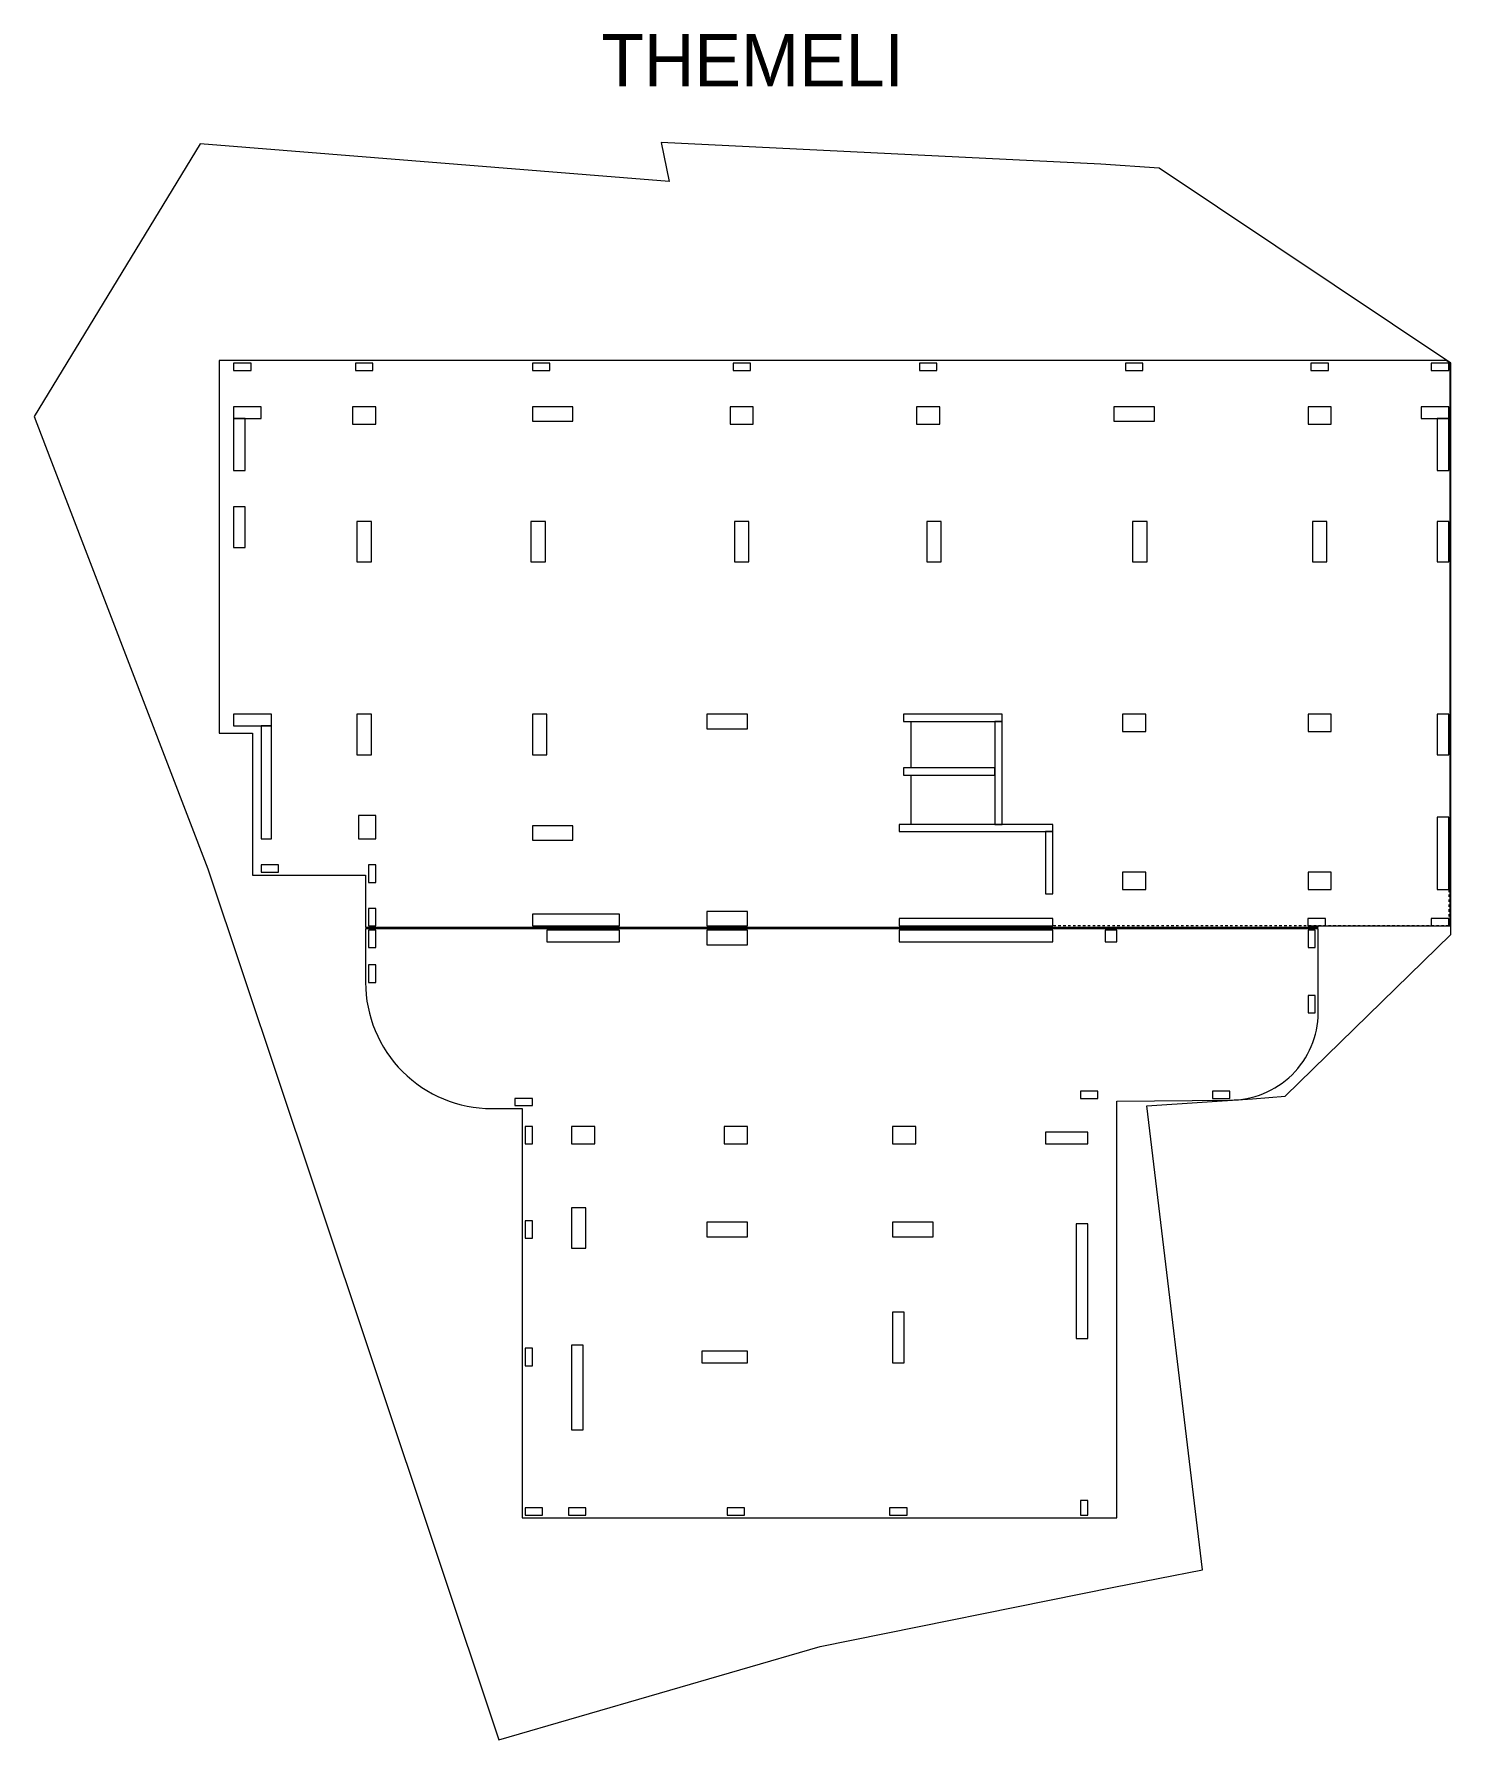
# Model space of a CAD drawing. Header units: millimetres. Extents: x 240529 to 289385, y -188189 to -129363.
import ezdxf

# ---------------------------------------------------------------- set-up
doc = ezdxf.new("R2010")
doc.units = ezdxf.units.MM
doc.header["$MEASUREMENT"] = 0
doc.linetypes.add('Small Dashed', pattern=[169.333333, 84.666667, -84.666667])
for name, color, linetype, lineweight, true_color in [('2D Drafting - General_Pen_No__88', 7, 'Continuous', 0, 0xfd4435), ('A - Akset_Pen_No__8', 7, 'Continuous', 0, 0xa80f02), ('A - Kati karakteristik polyline_Pen_No__103', 7, 'Continuous', 0, 0xffcc99), ('A - Themeli_Pen_No__25', 7, 'Continuous', 0, 0x40a5ff)]:
    doc.layers.add(name, color=color, linetype=linetype, lineweight=lineweight, true_color=true_color)
doc.layers.add('A - Shtyllat', color=7, linetype='Continuous', lineweight=0)
doc.layers.add('A - Shtyllat_Pen_No__20', color=1, linetype='Continuous', lineweight=0)
doc.styles.add('GENERATED_STYLE_2', font='GOTHIC.TTF')

# ---------------------------------------------------------------- blocks, each defined once
blk = doc.blocks.new('Column_1', base_point=(284860, -142516))
at = {"layer": 'A - Shtyllat_Pen_No__20', "color": 1, "linetype": 'Continuous', "lineweight": 0, "flags": 128}
blk.add_lwpolyline([(285260, -142816), (285260, -142216), (284460, -142216), (284460, -142816)], close=True, dxfattribs=at)
blk = doc.blocks.new('Column_2', base_point=(271560, -146866))
at = {"layer": 'A - Shtyllat_Pen_No__20', "color": 1, "linetype": 'Continuous', "lineweight": 0, "flags": 128}
blk.add_lwpolyline([(271810, -146166), (271310, -146166), (271310, -147566), (271810, -147566)], close=True, dxfattribs=at)
blk = doc.blocks.new('Column_3', base_point=(289110, -157616))
at = {"layer": 'A - Shtyllat_Pen_No__20', "color": 1, "linetype": 'Continuous', "lineweight": 0, "flags": 128}
blk.add_lwpolyline([(289310, -156366), (288910, -156366), (288910, -158866), (289310, -158866)], close=True, dxfattribs=at)
blk = doc.blocks.new('Column_4', base_point=(278460, -153116))
at = {"layer": 'A - Shtyllat_Pen_No__20', "color": 1, "linetype": 'Continuous', "lineweight": 0, "flags": 128}
blk.add_lwpolyline([(278060, -152816), (278060, -153416), (278860, -153416), (278860, -152816)], close=True, dxfattribs=at)
blk = doc.blocks.new('Column_5', base_point=(271360, -142516))
at = {"layer": 'A - Shtyllat_Pen_No__20', "color": 1, "linetype": 'Continuous', "lineweight": 0, "flags": 128}
blk.add_lwpolyline([(270960, -142216), (270960, -142816), (271760, -142816), (271760, -142216)], close=True, dxfattribs=at)
blk = doc.blocks.new('Column_6', base_point=(264730, -167336))
at = {"layer": 'A - Shtyllat_Pen_No__20', "color": 1, "linetype": 'Continuous', "lineweight": 0, "flags": 128}
blk.add_lwpolyline([(265130, -167636), (265130, -167036), (264330, -167036), (264330, -167636)], close=True, dxfattribs=at)
blk = doc.blocks.new('Column_7', base_point=(264430, -170586))
at = {"layer": 'A - Shtyllat_Pen_No__20', "color": 1, "linetype": 'Continuous', "lineweight": 0, "flags": 128}
blk.add_lwpolyline([(265130, -170836), (265130, -170336), (263730, -170336), (263730, -170836)], close=True, dxfattribs=at)
blk = doc.blocks.new('Column_8', base_point=(275535, -157941))
at = {"layer": 'A - Shtyllat_Pen_No__20', "color": 1, "linetype": 'Continuous', "lineweight": 0, "flags": 128}
blk.add_lwpolyline([(275660, -156866), (275410, -156866), (275410, -159016), (275660, -159016)], close=True, dxfattribs=at)
blk = doc.blocks.new('Column_9', base_point=(264430, -159866))
at = {"layer": 'A - Shtyllat_Pen_No__20', "color": 1, "linetype": 'Continuous', "lineweight": 0, "flags": 128}
blk.add_lwpolyline([(265130, -160116), (265130, -159616), (263730, -159616), (263730, -160116)], close=True, dxfattribs=at)
blk = doc.blocks.new('Column_10', base_point=(272210, -152941))
at = {"layer": 'A - Shtyllat_Pen_No__20', "color": 1, "linetype": 'Continuous', "lineweight": 0, "flags": 128}
blk.add_lwpolyline([(270510, -152816), (270510, -153066), (273910, -153066), (273910, -152816)], close=True, dxfattribs=at)
blk = doc.blocks.new('Column_11', base_point=(270530, -167336))
at = {"layer": 'A - Shtyllat_Pen_No__20', "color": 1, "linetype": 'Continuous', "lineweight": 0, "flags": 128}
blk.add_lwpolyline([(270930, -167636), (270930, -167036), (270130, -167036), (270130, -167636)], close=True, dxfattribs=at)
blk = doc.blocks.new('Column_12', base_point=(247885, -142416))
at = {"layer": 'A - Shtyllat_Pen_No__20', "color": 1, "linetype": 'Continuous', "lineweight": 0, "flags": 128}
blk.add_lwpolyline([(248360, -142616), (248360, -142216), (247410, -142216), (247410, -142616)], close=True, dxfattribs=at)
blk = doc.blocks.new('Column_13', base_point=(257585, -167336))
at = {"layer": 'A - Shtyllat_Pen_No__20', "color": 1, "linetype": 'Continuous', "lineweight": 0, "flags": 128}
blk.add_lwpolyline([(257460, -167036), (257460, -167636), (257710, -167636), (257710, -167036)], close=True, dxfattribs=at)
blk = doc.blocks.new('Column_14', base_point=(281460, -165941))
at = {"layer": 'A - Shtyllat_Pen_No__20', "color": 1, "linetype": 'Continuous', "lineweight": 0, "flags": 128}
blk.add_lwpolyline([(281760, -165816), (281160, -165816), (281160, -166066), (281760, -166066)], close=True, dxfattribs=at)
blk = doc.blocks.new('Column_15', base_point=(264345, -174985))
at = {"layer": 'A - Shtyllat_Pen_No__20', "color": 1, "linetype": 'Continuous', "lineweight": 0, "flags": 128}
blk.add_lwpolyline([(265130, -175185), (265130, -174785), (263560, -174785), (263560, -175185)], close=True, dxfattribs=at)
blk = doc.blocks.new('Column_16', base_point=(289110, -143516))
at = {"layer": 'A - Shtyllat_Pen_No__20', "color": 1, "linetype": 'Continuous', "lineweight": 0, "flags": 128}
blk.add_lwpolyline([(289310, -142616), (288910, -142616), (288910, -144416), (289310, -144416)], close=True, dxfattribs=at)
blk = doc.blocks.new('Column_17', base_point=(271360, -140841))
at = {"layer": 'A - Shtyllat_Pen_No__20', "color": 1, "linetype": 'Continuous', "lineweight": 0, "flags": 128}
blk.add_lwpolyline([(271660, -140716), (271060, -140716), (271060, -140966), (271660, -140966)], close=True, dxfattribs=at)
blk = doc.blocks.new('Column_18', base_point=(251910, -153516))
at = {"layer": 'A - Shtyllat_Pen_No__20', "color": 1, "linetype": 'Continuous', "lineweight": 0, "flags": 128}
blk.add_lwpolyline([(252160, -152816), (251660, -152816), (251660, -154216), (252160, -154216)], close=True, dxfattribs=at)
blk = doc.blocks.new('Column_19', base_point=(247610, -143516))
at = {"layer": 'A - Shtyllat_Pen_No__20', "color": 1, "linetype": 'Continuous', "lineweight": 0, "flags": 128}
blk.add_lwpolyline([(247810, -142616), (247410, -142616), (247410, -144416), (247810, -144416)], close=True, dxfattribs=at)
blk = doc.blocks.new('Column_20', base_point=(284860, -146866))
at = {"layer": 'A - Shtyllat_Pen_No__20', "color": 1, "linetype": 'Continuous', "lineweight": 0, "flags": 128}
blk.add_lwpolyline([(285110, -146166), (284610, -146166), (284610, -147566), (285110, -147566)], close=True, dxfattribs=at)
blk = doc.blocks.new('Column_21', base_point=(276660, -172373))
at = {"layer": 'A - Shtyllat_Pen_No__20', "color": 1, "linetype": 'Continuous', "lineweight": 0, "flags": 128}
blk.add_lwpolyline([(276860, -170398), (276460, -170398), (276460, -174348), (276860, -174348)], close=True, dxfattribs=at)
blk = doc.blocks.new('Column_22', base_point=(289010, -140841))
at = {"layer": 'A - Shtyllat_Pen_No__20', "color": 1, "linetype": 'Continuous', "lineweight": 0, "flags": 128}
blk.add_lwpolyline([(289310, -140716), (288710, -140716), (288710, -140966), (289310, -140966)], close=True, dxfattribs=at)
blk = doc.blocks.new('Column_23', base_point=(259260, -176036))
at = {"layer": 'A - Shtyllat_Pen_No__20', "color": 1, "linetype": 'Continuous', "lineweight": 0, "flags": 128}
blk.add_lwpolyline([(259460, -174581), (259060, -174581), (259060, -177491), (259460, -177491)], close=True, dxfattribs=at)
blk = doc.blocks.new('Column_24', base_point=(264930, -140841))
at = {"layer": 'A - Shtyllat_Pen_No__20', "color": 1, "linetype": 'Continuous', "lineweight": 0, "flags": 128}
blk.add_lwpolyline([(265230, -140716), (264630, -140716), (264630, -140966), (265230, -140966)], close=True, dxfattribs=at)
blk = doc.blocks.new('Column_25', base_point=(257411, -166191))
at = {"layer": 'A - Shtyllat_Pen_No__20', "color": 1, "linetype": 'Continuous', "lineweight": 0, "flags": 128}
blk.add_lwpolyline([(257111, -166066), (257111, -166316), (257711, -166316), (257711, -166066)], close=True, dxfattribs=at)
blk = doc.blocks.new('Column_26', base_point=(251910, -146866))
at = {"layer": 'A - Shtyllat_Pen_No__20', "color": 1, "linetype": 'Continuous', "lineweight": 0, "flags": 128}
blk.add_lwpolyline([(252160, -146166), (251660, -146166), (251660, -147566), (252160, -147566)], close=True, dxfattribs=at)
blk = doc.blocks.new('Column_27', base_point=(259460, -160466))
at = {"layer": 'A - Shtyllat_Pen_No__20', "color": 1, "linetype": 'Continuous', "lineweight": 0, "flags": 128}
blk.add_lwpolyline([(260710, -160666), (260710, -160266), (258210, -160266), (258210, -160666)], close=True, dxfattribs=at)
blk = doc.blocks.new('Column_28', base_point=(278460, -140841))
at = {"layer": 'A - Shtyllat_Pen_No__20', "color": 1, "linetype": 'Continuous', "lineweight": 0, "flags": 128}
blk.add_lwpolyline([(278760, -140716), (278160, -140716), (278160, -140966), (278760, -140966)], close=True, dxfattribs=at)
blk = doc.blocks.new('Column_29', base_point=(273785, -154841))
at = {"layer": 'A - Shtyllat_Pen_No__20', "color": 1, "linetype": 'Continuous', "lineweight": 0, "flags": 128}
blk.add_lwpolyline([(273910, -153066), (273660, -153066), (273660, -156616), (273910, -156616)], close=True, dxfattribs=at)
blk = doc.blocks.new('Column_30', base_point=(270330, -174310))
at = {"layer": 'A - Shtyllat_Pen_No__20', "color": 1, "linetype": 'Continuous', "lineweight": 0, "flags": 128}
blk.add_lwpolyline([(270530, -173435), (270130, -173435), (270130, -175185), (270530, -175185)], close=True, dxfattribs=at)
blk = doc.blocks.new('Column_31', base_point=(288835, -142416))
at = {"layer": 'A - Shtyllat_Pen_No__20', "color": 1, "linetype": 'Continuous', "lineweight": 0, "flags": 128}
blk.add_lwpolyline([(289310, -142616), (289310, -142216), (288360, -142216), (288360, -142616)], close=True, dxfattribs=at)
blk = doc.blocks.new('Column_32', base_point=(273009, -160466))
at = {"layer": 'A - Shtyllat_Pen_No__20', "color": 1, "linetype": 'Continuous', "lineweight": 0, "flags": 128}
blk.add_lwpolyline([(270359, -160266), (270359, -160666), (275659, -160666), (275659, -160266)], close=True, dxfattribs=at)
blk = doc.blocks.new('Column_33', base_point=(259460, -167336))
at = {"layer": 'A - Shtyllat_Pen_No__20', "color": 1, "linetype": 'Continuous', "lineweight": 0, "flags": 128}
blk.add_lwpolyline([(259060, -167036), (259060, -167636), (259860, -167636), (259860, -167036)], close=True, dxfattribs=at)
blk = doc.blocks.new('Column_34', base_point=(276135, -167436))
at = {"layer": 'A - Shtyllat_Pen_No__20', "color": 1, "linetype": 'Continuous', "lineweight": 0, "flags": 128}
blk.add_lwpolyline([(276860, -167636), (276860, -167236), (275410, -167236), (275410, -167636)], close=True, dxfattribs=at)
blk = doc.blocks.new('Column_35', base_point=(276910, -165941))
at = {"layer": 'A - Shtyllat_Pen_No__20', "color": 1, "linetype": 'Continuous', "lineweight": 0, "flags": 128}
blk.add_lwpolyline([(277210, -165816), (276610, -165816), (276610, -166066), (277210, -166066)], close=True, dxfattribs=at)
blk = doc.blocks.new('Column_36', base_point=(258010, -140841))
at = {"layer": 'A - Shtyllat_Pen_No__20', "color": 1, "linetype": 'Continuous', "lineweight": 0, "flags": 128}
blk.add_lwpolyline([(258310, -140716), (257710, -140716), (257710, -140966), (258310, -140966)], close=True, dxfattribs=at)
blk = doc.blocks.new('Column_37', base_point=(258410, -156916))
at = {"layer": 'A - Shtyllat_Pen_No__20', "color": 1, "linetype": 'Continuous', "lineweight": 0, "flags": 128}
blk.add_lwpolyline([(259110, -157166), (259110, -156666), (257710, -156666), (257710, -157166)], close=True, dxfattribs=at)
blk = doc.blocks.new('Column_38', base_point=(258410, -142466))
at = {"layer": 'A - Shtyllat_Pen_No__20', "color": 1, "linetype": 'Continuous', "lineweight": 0, "flags": 128}
blk.add_lwpolyline([(259110, -142716), (259110, -142216), (257710, -142216), (257710, -142716)], close=True, dxfattribs=at)
blk = doc.blocks.new('Column_39', base_point=(284757, -159991))
at = {"layer": 'A - Shtyllat_Pen_No__20', "color": 1, "linetype": 'Continuous', "lineweight": 0, "flags": 128}
blk.add_lwpolyline([(285057, -159866), (284457, -159866), (284457, -160116), (285057, -160116)], close=True, dxfattribs=at)
blk = doc.blocks.new('Column_40', base_point=(257960, -153516))
at = {"layer": 'A - Shtyllat_Pen_No__20', "color": 1, "linetype": 'Continuous', "lineweight": 0, "flags": 128}
blk.add_lwpolyline([(258210, -152816), (257710, -152816), (257710, -154216), (258210, -154216)], close=True, dxfattribs=at)
blk = doc.blocks.new('Column_41', base_point=(264430, -160516))
at = {"layer": 'A - Shtyllat_Pen_No__20', "color": 1, "linetype": 'Continuous', "lineweight": 0, "flags": 128}
blk.add_lwpolyline([(265130, -160766), (265130, -160266), (263730, -160266), (263730, -160766)], close=True, dxfattribs=at)
blk = doc.blocks.new('Column_42', base_point=(272085, -154791))
at = {"layer": 'A - Shtyllat_Pen_No__20', "color": 1, "linetype": 'Continuous', "lineweight": 0, "flags": 128}
blk.add_lwpolyline([(270510, -154666), (270510, -154916), (273660, -154916), (273660, -154666)], close=True, dxfattribs=at)
blk = doc.blocks.new('Column_43', base_point=(278460, -142466))
at = {"layer": 'A - Shtyllat_Pen_No__20', "color": 1, "linetype": 'Continuous', "lineweight": 0, "flags": 128}
blk.add_lwpolyline([(279160, -142716), (279160, -142216), (277760, -142216), (277760, -142716)], close=True, dxfattribs=at)
blk = doc.blocks.new('Column_44', base_point=(248660, -158141))
at = {"layer": 'A - Shtyllat_Pen_No__20', "color": 1, "linetype": 'Continuous', "lineweight": 0, "flags": 128}
blk.add_lwpolyline([(248360, -158266), (248960, -158266), (248960, -158016), (248360, -158016)], close=True, dxfattribs=at)
blk = doc.blocks.new('Column_45', base_point=(257585, -174985))
at = {"layer": 'A - Shtyllat_Pen_No__20', "color": 1, "linetype": 'Continuous', "lineweight": 0, "flags": 128}
blk.add_lwpolyline([(257460, -174685), (257460, -175285), (257710, -175285), (257710, -174685)], close=True, dxfattribs=at)
blk = doc.blocks.new('Column_46', base_point=(284585, -162816))
at = {"layer": 'A - Shtyllat_Pen_No__20', "color": 1, "linetype": 'Continuous', "lineweight": 0, "flags": 128}
blk.add_lwpolyline([(284460, -162516), (284460, -163116), (284710, -163116), (284710, -162516)], close=True, dxfattribs=at)
blk = doc.blocks.new('Column_47', base_point=(284860, -153116))
at = {"layer": 'A - Shtyllat_Pen_No__20', "color": 1, "linetype": 'Continuous', "lineweight": 0, "flags": 128}
blk.add_lwpolyline([(284460, -152816), (284460, -153416), (285260, -153416), (285260, -152816)], close=True, dxfattribs=at)
blk = doc.blocks.new('Column_48', base_point=(270830, -170586))
at = {"layer": 'A - Shtyllat_Pen_No__20', "color": 1, "linetype": 'Continuous', "lineweight": 0, "flags": 128}
blk.add_lwpolyline([(271530, -170836), (271530, -170336), (270130, -170336), (270130, -170836)], close=True, dxfattribs=at)
blk = doc.blocks.new('Column_49', base_point=(248060, -153016))
at = {"layer": 'A - Shtyllat_Pen_No__20', "color": 1, "linetype": 'Continuous', "lineweight": 0, "flags": 128}
blk.add_lwpolyline([(247410, -152816), (247410, -153216), (248710, -153216), (248710, -152816)], close=True, dxfattribs=at)
blk = doc.blocks.new('Column_50', base_point=(276735, -180185))
at = {"layer": 'A - Shtyllat_Pen_No__20', "color": 1, "linetype": 'Continuous', "lineweight": 0, "flags": 128}
blk.add_lwpolyline([(276610, -179935), (276610, -180435), (276860, -180435), (276860, -179935)], close=True, dxfattribs=at)
blk = doc.blocks.new('Column_51', base_point=(251910, -140841))
at = {"layer": 'A - Shtyllat_Pen_No__20', "color": 1, "linetype": 'Continuous', "lineweight": 0, "flags": 128}
blk.add_lwpolyline([(252210, -140716), (251610, -140716), (251610, -140966), (252210, -140966)], close=True, dxfattribs=at)
blk = doc.blocks.new('Column_52', base_point=(264430, -153066))
at = {"layer": 'A - Shtyllat_Pen_No__20', "color": 1, "linetype": 'Continuous', "lineweight": 0, "flags": 128}
blk.add_lwpolyline([(265130, -153316), (265130, -152816), (263730, -152816), (263730, -153316)], close=True, dxfattribs=at)
blk = doc.blocks.new('Column_53', base_point=(273010, -156741))
at = {"layer": 'A - Shtyllat_Pen_No__20', "color": 1, "linetype": 'Continuous', "lineweight": 0, "flags": 128}
blk.add_lwpolyline([(270360, -156616), (270360, -156866), (275660, -156866), (275660, -156616)], close=True, dxfattribs=at)
blk = doc.blocks.new('Column_54', base_point=(284585, -160566))
at = {"layer": 'A - Shtyllat_Pen_No__20', "color": 1, "linetype": 'Continuous', "lineweight": 0, "flags": 128}
blk.add_lwpolyline([(284460, -160266), (284460, -160866), (284710, -160866), (284710, -160266)], close=True, dxfattribs=at)
blk = doc.blocks.new('Column_55', base_point=(289110, -153516))
at = {"layer": 'A - Shtyllat_Pen_No__20', "color": 1, "linetype": 'Continuous', "lineweight": 0, "flags": 128}
blk.add_lwpolyline([(289310, -152816), (288910, -152816), (288910, -154216), (289310, -154216)], close=True, dxfattribs=at)
blk = doc.blocks.new('Column_56', base_point=(247610, -146366))
at = {"layer": 'A - Shtyllat_Pen_No__20', "color": 1, "linetype": 'Continuous', "lineweight": 0, "flags": 128}
blk.add_lwpolyline([(247810, -145666), (247410, -145666), (247410, -147066), (247810, -147066)], close=True, dxfattribs=at)
blk = doc.blocks.new('Column_57', base_point=(252185, -161766))
at = {"layer": 'A - Shtyllat_Pen_No__20', "color": 1, "linetype": 'Continuous', "lineweight": 0, "flags": 128}
blk.add_lwpolyline([(252060, -161466), (252060, -162066), (252310, -162066), (252310, -161466)], close=True, dxfattribs=at)
blk = doc.blocks.new('Column_58', base_point=(252185, -160566))
at = {"layer": 'A - Shtyllat_Pen_No__20', "color": 1, "linetype": 'Continuous', "lineweight": 0, "flags": 128}
blk.add_lwpolyline([(252060, -160266), (252060, -160866), (252310, -160866), (252310, -160266)], close=True, dxfattribs=at)
blk = doc.blocks.new('Column_59', base_point=(257910, -146866))
at = {"layer": 'A - Shtyllat_Pen_No__20', "color": 1, "linetype": 'Continuous', "lineweight": 0, "flags": 128}
blk.add_lwpolyline([(258160, -146166), (257660, -146166), (257660, -147566), (258160, -147566)], close=True, dxfattribs=at)
blk = doc.blocks.new('Column_60', base_point=(259310, -170536))
at = {"layer": 'A - Shtyllat_Pen_No__20', "color": 1, "linetype": 'Continuous', "lineweight": 0, "flags": 128}
blk.add_lwpolyline([(259060, -171236), (259560, -171236), (259560, -169836), (259060, -169836)], close=True, dxfattribs=at)
blk = doc.blocks.new('Column_61', base_point=(270330, -180310))
at = {"layer": 'A - Shtyllat_Pen_No__20', "color": 1, "linetype": 'Continuous', "lineweight": 0, "flags": 128}
blk.add_lwpolyline([(270630, -180185), (270030, -180185), (270030, -180435), (270630, -180435)], close=True, dxfattribs=at)
blk = doc.blocks.new('Column_62', base_point=(247710, -140841))
at = {"layer": 'A - Shtyllat_Pen_No__20', "color": 1, "linetype": 'Continuous', "lineweight": 0, "flags": 128}
blk.add_lwpolyline([(248010, -140716), (247410, -140716), (247410, -140966), (248010, -140966)], close=True, dxfattribs=at)
blk = doc.blocks.new('Column_63', base_point=(257760, -180310))
at = {"layer": 'A - Shtyllat_Pen_No__20', "color": 1, "linetype": 'Continuous', "lineweight": 0, "flags": 128}
blk.add_lwpolyline([(257460, -180185), (257460, -180435), (258060, -180435), (258060, -180185)], close=True, dxfattribs=at)
blk = doc.blocks.new('Column_64', base_point=(277660, -160466))
at = {"layer": 'A - Shtyllat_Pen_No__20', "color": 1, "linetype": 'Continuous', "lineweight": 0, "flags": 128}
blk.add_lwpolyline([(277860, -160266), (277460, -160266), (277460, -160666), (277860, -160666)], close=True, dxfattribs=at)
blk = doc.blocks.new('Column_65', base_point=(289010, -159991))
at = {"layer": 'A - Shtyllat_Pen_No__20', "color": 1, "linetype": 'Continuous', "lineweight": 0, "flags": 128}
blk.add_lwpolyline([(289310, -159866), (288710, -159866), (288710, -160116), (289310, -160116)], close=True, dxfattribs=at)
blk = doc.blocks.new('Column_66', base_point=(252185, -158316))
at = {"layer": 'A - Shtyllat_Pen_No__20', "color": 1, "linetype": 'Continuous', "lineweight": 0, "flags": 128}
blk.add_lwpolyline([(252060, -158016), (252060, -158616), (252310, -158616), (252310, -158016)], close=True, dxfattribs=at)
blk = doc.blocks.new('Column_67', base_point=(289110, -146866))
at = {"layer": 'A - Shtyllat_Pen_No__20', "color": 1, "linetype": 'Continuous', "lineweight": 0, "flags": 128}
blk.add_lwpolyline([(289310, -146166), (288910, -146166), (288910, -147566), (289310, -147566)], close=True, dxfattribs=at)
blk = doc.blocks.new('Column_68', base_point=(251910, -142516))
at = {"layer": 'A - Shtyllat_Pen_No__20', "color": 1, "linetype": 'Continuous', "lineweight": 0, "flags": 128}
blk.add_lwpolyline([(251510, -142216), (251510, -142816), (252310, -142816), (252310, -142216)], close=True, dxfattribs=at)
blk = doc.blocks.new('Column_69', base_point=(264730, -180310))
at = {"layer": 'A - Shtyllat_Pen_No__20', "color": 1, "linetype": 'Continuous', "lineweight": 0, "flags": 128}
blk.add_lwpolyline([(265030, -180185), (264430, -180185), (264430, -180435), (265030, -180435)], close=True, dxfattribs=at)
blk = doc.blocks.new('Column_70', base_point=(252185, -159816))
at = {"layer": 'A - Shtyllat_Pen_No__20', "color": 1, "linetype": 'Continuous', "lineweight": 0, "flags": 128}
blk.add_lwpolyline([(252060, -159516), (252060, -160116), (252310, -160116), (252310, -159516)], close=True, dxfattribs=at)
blk = doc.blocks.new('Column_71', base_point=(257585, -170586))
at = {"layer": 'A - Shtyllat_Pen_No__20', "color": 1, "linetype": 'Continuous', "lineweight": 0, "flags": 128}
blk.add_lwpolyline([(257460, -170286), (257460, -170886), (257710, -170886), (257710, -170286)], close=True, dxfattribs=at)
blk = doc.blocks.new('Column_72', base_point=(278660, -146866))
at = {"layer": 'A - Shtyllat_Pen_No__20', "color": 1, "linetype": 'Continuous', "lineweight": 0, "flags": 128}
blk.add_lwpolyline([(278910, -146166), (278410, -146166), (278410, -147566), (278910, -147566)], close=True, dxfattribs=at)
blk = doc.blocks.new('Column_73', base_point=(284860, -158566))
at = {"layer": 'A - Shtyllat_Pen_No__20', "color": 1, "linetype": 'Continuous', "lineweight": 0, "flags": 128}
blk.add_lwpolyline([(285260, -158866), (285260, -158266), (284460, -158266), (284460, -158866)], close=True, dxfattribs=at)
blk = doc.blocks.new('Column_74', base_point=(273010, -159991))
at = {"layer": 'A - Shtyllat_Pen_No__20', "color": 1, "linetype": 'Continuous', "lineweight": 0, "flags": 128}
blk.add_lwpolyline([(270360, -159866), (270360, -160116), (275660, -160116), (275660, -159866)], close=True, dxfattribs=at)
blk = doc.blocks.new('Column_75', base_point=(264930, -146866))
at = {"layer": 'A - Shtyllat_Pen_No__20', "color": 1, "linetype": 'Continuous', "lineweight": 0, "flags": 128}
blk.add_lwpolyline([(265180, -146166), (264680, -146166), (264680, -147566), (265180, -147566)], close=True, dxfattribs=at)
blk = doc.blocks.new('Column_76', base_point=(259210, -159916))
at = {"layer": 'A - Shtyllat_Pen_No__20', "color": 1, "linetype": 'Continuous', "lineweight": 0, "flags": 128}
blk.add_lwpolyline([(260710, -160116), (260710, -159716), (257710, -159716), (257710, -160116)], close=True, dxfattribs=at)
blk = doc.blocks.new('Column_77', base_point=(278460, -158566))
at = {"layer": 'A - Shtyllat_Pen_No__20', "color": 1, "linetype": 'Continuous', "lineweight": 0, "flags": 128}
blk.add_lwpolyline([(278860, -158866), (278860, -158266), (278060, -158266), (278060, -158866)], close=True, dxfattribs=at)
blk = doc.blocks.new('Column_78', base_point=(264930, -142516))
at = {"layer": 'A - Shtyllat_Pen_No__20', "color": 1, "linetype": 'Continuous', "lineweight": 0, "flags": 128}
blk.add_lwpolyline([(264530, -142216), (264530, -142816), (265330, -142816), (265330, -142216)], close=True, dxfattribs=at)
blk = doc.blocks.new('Column_79', base_point=(259260, -180310))
at = {"layer": 'A - Shtyllat_Pen_No__20', "color": 1, "linetype": 'Continuous', "lineweight": 0, "flags": 128}
blk.add_lwpolyline([(259560, -180185), (258960, -180185), (258960, -180435), (259560, -180435)], close=True, dxfattribs=at)
blk = doc.blocks.new('Column_80', base_point=(284860, -140841))
at = {"layer": 'A - Shtyllat_Pen_No__20', "color": 1, "linetype": 'Continuous', "lineweight": 0, "flags": 128}
blk.add_lwpolyline([(285160, -140716), (284560, -140716), (284560, -140966), (285160, -140966)], close=True, dxfattribs=at)
blk = doc.blocks.new('Column_81', base_point=(248535, -155166))
at = {"layer": 'A - Shtyllat_Pen_No__20', "color": 1, "linetype": 'Continuous', "lineweight": 0, "flags": 128}
blk.add_lwpolyline([(248710, -153216), (248360, -153216), (248360, -157116), (248710, -157116)], close=True, dxfattribs=at)
blk = doc.blocks.new('Column_82', base_point=(252010, -156716))
at = {"layer": 'A - Shtyllat_Pen_No__20', "color": 1, "linetype": 'Continuous', "lineweight": 0, "flags": 128}
blk.add_lwpolyline([(251710, -157116), (252310, -157116), (252310, -156316), (251710, -156316)], close=True, dxfattribs=at)

msp = doc.modelspace()

# ---------------------------------------------------------------- linework, layer by layer
at = {"layer": 'A - Akset_Pen_No__8', "color": 14, "true_color": 0xa80f02}
msp.add_lwpolyline([(240529, -142551), (241073, -143968), (246520, -158150), (250158, -169043), (256554, -188189), (267633, -184968), (277759, -182922), (280814, -182324), (278905, -166322), (282541, -166081), (283671, -165989), (289385, -160416), (289385, -140716), (279320, -133982), (277313, -133847), (262152, -133103), (262433, -134443), (246258, -133151)], close=True, dxfattribs=at)
at = {"layer": 'A - Kati karakteristik polyline_Pen_No__103', "color": 31, "linetype": 'Small Dashed', "true_color": 0xffcc99}
msp.add_lwpolyline([(289310, -158866), (289310, -160116), (275660, -160116)], dxfattribs=at)
at = {"layer": 'A - Themeli_Pen_No__25', "color": 161, "linetype": 'Continuous', "true_color": 0x40a5ff}
msp.add_lwpolyline([(246910, -140616), (246910, -153466), (248060, -153466), (248060, -158366), (251960, -158366), (251960, -160166), (284810, -160166), (284810, -160116), (289360, -160116), (289360, -140711), (289217, -140616)], close=True, dxfattribs=at)
for points in [[(270760, -153066), (270760, -154666)], [(270760, -154916), (270760, -156616)]]:
    msp.add_lwpolyline(points, dxfattribs=at)
msp.add_lwpolyline([(251960, -160216), (251960, -162066, 0.414214), (256310, -166416), (257360, -166416), (257360, -180535), (277860, -180535), (277860, -166166), (281757, -166123, 0.414214), (284810, -163116), (284810, -160216)], format="xyb", close=True, dxfattribs=at)

# ---------------------------------------------------------------- block references
at = {"layer": 'A - Shtyllat', "color": 1, "lineweight": 0}
for name, p in [('Column_62', (247710, -140841)), ('Column_51', (251910, -140841)), ('Column_36', (258010, -140841)), ('Column_24', (264930, -140841)), ('Column_17', (271360, -140841)), ('Column_28', (278460, -140841)), ('Column_80', (284860, -140841)), ('Column_22', (289010, -140841)), ('Column_12', (247885, -142416)), ('Column_68', (251910, -142516)), ('Column_38', (258410, -142466)), ('Column_78', (264930, -142516)), ('Column_5', (271360, -142516)), ('Column_43', (278460, -142466)), ('Column_1', (284860, -142516)), ('Column_31', (288835, -142416)), ('Column_19', (247610, -143516)), ('Column_16', (289110, -143516)), ('Column_56', (247610, -146366)), ('Column_26', (251910, -146866)), ('Column_59', (257910, -146866)), ('Column_75', (264930, -146866)), ('Column_2', (271560, -146866)), ('Column_72', (278660, -146866)), ('Column_20', (284860, -146866)), ('Column_67', (289110, -146866)), ('Column_49', (248060, -153016)), ('Column_18', (251910, -153516)), ('Column_40', (257960, -153516)), ('Column_52', (264430, -153066)), ('Column_10', (272210, -152941)), ('Column_4', (278460, -153116)), ('Column_47', (284860, -153116)), ('Column_55', (289110, -153516)), ('Column_81', (248535, -155166)), ('Column_29', (273785, -154841)), ('Column_42', (272085, -154791)), ('Column_82', (252010, -156716)), ('Column_3', (289110, -157616)), ('Column_37', (258410, -156916)), ('Column_53', (273010, -156741)), ('Column_8', (275535, -157941)), ('Column_44', (248660, -158141)), ('Column_66', (252185, -158316)), ('Column_77', (278460, -158566)), ('Column_73', (284860, -158566)), ('Column_70', (252185, -159816)), ('Column_76', (259210, -159916)), ('Column_9', (264430, -159866)), ('Column_74', (273010, -159991)), ('Column_39', (284757, -159991)), ('Column_65', (289010, -159991)), ('Column_58', (252185, -160566)), ('Column_27', (259460, -160466)), ('Column_41', (264430, -160516)), ('Column_32', (273009, -160466)), ('Column_64', (277660, -160466)), ('Column_54', (284585, -160566)), ('Column_57', (252185, -161766)), ('Column_46', (284585, -162816)), ('Column_35', (276910, -165941)), ('Column_14', (281460, -165941)), ('Column_25', (257411, -166191)), ('Column_13', (257585, -167336)), ('Column_33', (259460, -167336)), ('Column_6', (264730, -167336)), ('Column_11', (270530, -167336)), ('Column_34', (276135, -167436)), ('Column_60', (259310, -170536)), ('Column_71', (257585, -170586)), ('Column_7', (264430, -170586)), ('Column_48', (270830, -170586)), ('Column_21', (276660, -172373)), ('Column_30', (270330, -174310)), ('Column_45', (257585, -174985)), ('Column_23', (259260, -176036)), ('Column_15', (264345, -174985)), ('Column_50', (276735, -180185)), ('Column_63', (257760, -180310)), ('Column_79', (259260, -180310)), ('Column_69', (264730, -180310)), ('Column_61', (270330, -180310))]:
    msp.add_blockref(name, p, dxfattribs=at)

# ---------------------------------------------------------------- texts
at = {"layer": '2D Drafting - General_Pen_No__88', "color": 20, "linetype": 'Continuous', "lineweight": 20, "true_color": 0xfd4435, "insert": (265306, -131163), "char_height": 1800, "attachment_point": 8, "style": 'GENERATED_STYLE_2'}
msp.add_mtext('\\A1;THEMELI', dxfattribs=at)

doc.saveas('drawing.dxf')
